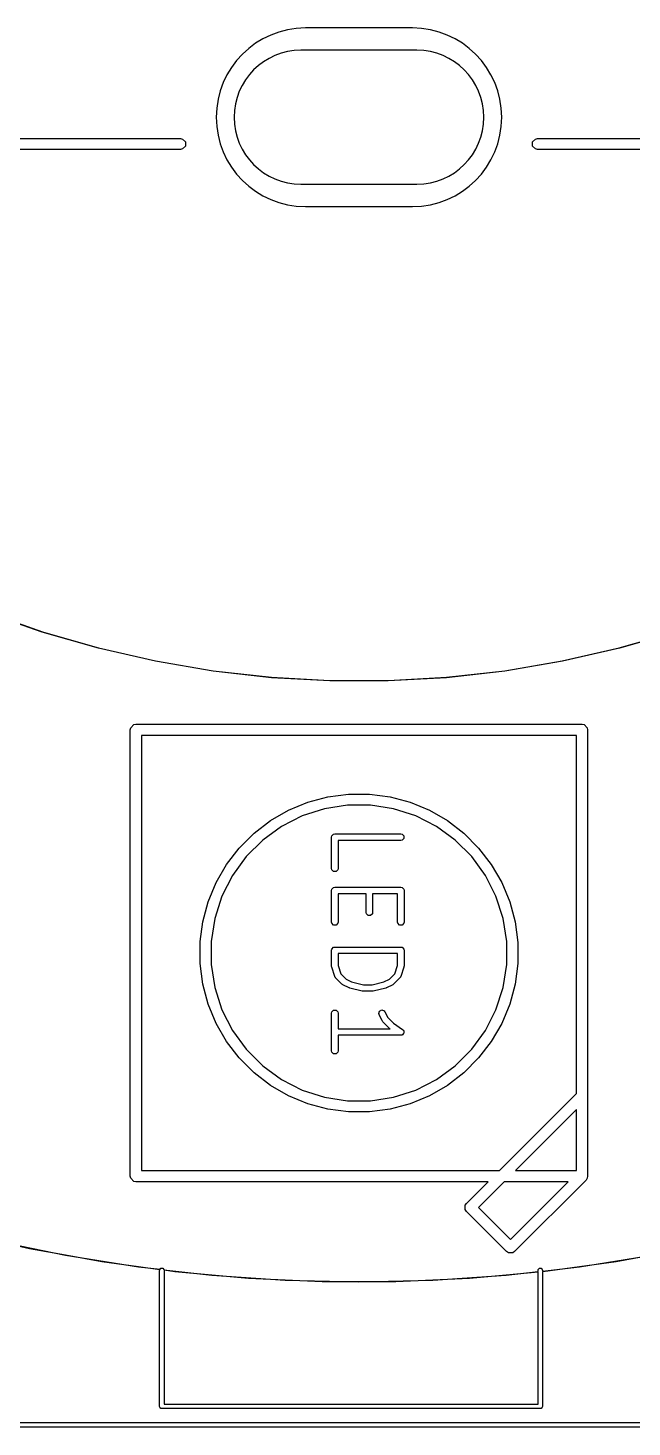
# Model space of a CAD drawing. Header units: inches. Extents: x 4.13 to 6.29, y -4.64 to -3.05.
# Drawn here: x 4.952 to 5.219, y -4.637 to -4.02 of the extents above; entities that cross this region are included whole.
import ezdxf

# ---------------------------------------------------------------- set-up
doc = ezdxf.new("R2010")
doc.units = ezdxf.units.IN
doc.header["$MEASUREMENT"] = 0
doc.layers.add('F.Silkscreen', color=41, linetype='CONTINUOUS', true_color=0xf2eda1)

msp = doc.modelspace()

# ---------------------------------------------------------------- linework, layer by layer
at = {"layer": 'F.Silkscreen', "linetype": 'CONTINUOUS'}
for p, q in [((5.12205, -4.01969), (5.0748, -4.01969)), ((5.12205, -4.01969), (5.0748, -4.01969)), ((5.12402, -4.02953), (5.07283, -4.02953)), ((4.86063, -4.0685), (5.01969, -4.0685)), ((5.01969, -4.0685), (5.02059, -4.06868)), ((5.02059, -4.06868), (5.02187, -4.06996)), ((5.02187, -4.07177), (5.02059, -4.07305)), ((5.02187, -4.06996), (5.02187, -4.07177)), ((5.17498, -4.06996), (5.17626, -4.06868)), ((5.17498, -4.07177), (5.17498, -4.06996)), ((5.17626, -4.07305), (5.17498, -4.07177)), ((5.17626, -4.06868), (5.17717, -4.0685)), ((5.17717, -4.0685), (5.33622, -4.0685)), ((5.01969, -4.07323), (4.85827, -4.07323)), ((5.02059, -4.07305), (5.01969, -4.07323)), ((5.17717, -4.07323), (5.17626, -4.07305)), ((5.33858, -4.07323), (5.17717, -4.07323)), ((5.07283, -4.08858), (5.12402, -4.08858)), ((5.0748, -4.09843), (5.12205, -4.09843)), ((5.0748, -4.09843), (5.12205, -4.09843)), ((4.95868, -4.28617), (4.93431, -4.27764)), ((4.93438, -4.27747), (4.95873, -4.28599)), ((4.98348, -4.29331), (4.95868, -4.28617)), ((4.95873, -4.28599), (4.98353, -4.29314)), ((5.21332, -4.29314), (5.23812, -4.28599)), ((5.23817, -4.28617), (5.21337, -4.29331)), ((5.00865, -4.29906), (4.98348, -4.29331)), ((4.98353, -4.29314), (5.00868, -4.29888)), ((5.18817, -4.29888), (5.21332, -4.29314)), ((5.21337, -4.29331), (5.1882, -4.29906)), ((5.0341, -4.30338), (5.00865, -4.29906)), ((5.00868, -4.29888), (5.03412, -4.3032)), ((5.16273, -4.3032), (5.18817, -4.29888)), ((5.1882, -4.29906), (5.16275, -4.30338)), ((5.05975, -4.30627), (5.0341, -4.30338)), ((5.03412, -4.3032), (5.05976, -4.30609)), ((5.08552, -4.30772), (5.05975, -4.30627)), ((5.05976, -4.30609), (5.08552, -4.30754)), ((5.08552, -4.30754), (5.11133, -4.30754)), ((5.11133, -4.30754), (5.13709, -4.30609)), ((5.1371, -4.30627), (5.11133, -4.30772)), ((5.13709, -4.30609), (5.16273, -4.3032)), ((5.16275, -4.30338), (5.1371, -4.30627)), ((5.11133, -4.30772), (5.08552, -4.30772)), ((4.9975, -4.32929), (4.99769, -4.32833)), ((4.9975, -4.52614), (4.9975, -4.32929)), ((4.99769, -4.32833), (4.99904, -4.32698)), ((4.99904, -4.32698), (5, -4.32679)), ((5, -4.32679), (5.19685, -4.32679)), ((5.0025, -4.33179), (5.0025, -4.52364)), ((5.19435, -4.33179), (5.0025, -4.33179)), ((5.19435, -4.48967), (5.19435, -4.33179)), ((5.19685, -4.32679), (5.19781, -4.32698)), ((5.19781, -4.32698), (5.19916, -4.32833)), ((5.19916, -4.32833), (5.19935, -4.32929)), ((5.19935, -4.32929), (5.19935, -4.49071)), ((5.06736, -4.36472), (5.07585, -4.36121)), ((5.07585, -4.36121), (5.08472, -4.35883)), ((5.09329, -4.36248), (5.08315, -4.36409)), ((5.08472, -4.35883), (5.09383, -4.35763)), ((5.10356, -4.36248), (5.09329, -4.36248)), ((5.09383, -4.35763), (5.10302, -4.35763)), ((5.10302, -4.35763), (5.11213, -4.35883)), ((5.1137, -4.36409), (5.10356, -4.36248)), ((5.11213, -4.35883), (5.121, -4.36121)), ((5.121, -4.36121), (5.12949, -4.36472)), ((5.0594, -4.36932), (5.06736, -4.36472)), ((5.07338, -4.36726), (5.06423, -4.37192)), ((5.08315, -4.36409), (5.07338, -4.36726)), ((5.12347, -4.36726), (5.1137, -4.36409)), ((5.13262, -4.37192), (5.12347, -4.36726)), ((5.12949, -4.36472), (5.13745, -4.36932)), ((5.04562, -4.38141), (5.05212, -4.37491)), ((5.05212, -4.37491), (5.0594, -4.36932)), ((5.06423, -4.37192), (5.05593, -4.37796)), ((5.08642, -4.37606), (5.0872, -4.37528)), ((5.0872, -4.37528), (5.08775, -4.37517)), ((5.08775, -4.37517), (5.11687, -4.37517)), ((5.11687, -4.37517), (5.11742, -4.37528)), ((5.11742, -4.37528), (5.1182, -4.37606)), ((5.14092, -4.37796), (5.13262, -4.37192)), ((5.13745, -4.36932), (5.14473, -4.37491)), ((5.14473, -4.37491), (5.15123, -4.38141)), ((5.04003, -4.3887), (5.04562, -4.38141)), ((5.05593, -4.37796), (5.04867, -4.38522)), ((5.08631, -4.37661), (5.08642, -4.37606)), ((5.08631, -4.39048), (5.08631, -4.37661)), ((5.11687, -4.37805), (5.08919, -4.37805)), ((5.08919, -4.37805), (5.08919, -4.39048)), ((5.11742, -4.37794), (5.11687, -4.37805)), ((5.1182, -4.37716), (5.11742, -4.37794)), ((5.1182, -4.37606), (5.1182, -4.37716)), ((5.14818, -4.38522), (5.14092, -4.37796)), ((5.15123, -4.38141), (5.15682, -4.3887)), ((5.04867, -4.38522), (5.04263, -4.39353)), ((5.15422, -4.39353), (5.14818, -4.38522)), ((5.03543, -4.39665), (5.04003, -4.3887)), ((5.04263, -4.39353), (5.03797, -4.40268)), ((5.08642, -4.39103), (5.08631, -4.39048)), ((5.0872, -4.39181), (5.08642, -4.39103)), ((5.0883, -4.39181), (5.0872, -4.39181)), ((5.08908, -4.39103), (5.0883, -4.39181)), ((5.08919, -4.39048), (5.08908, -4.39103)), ((5.15888, -4.40268), (5.15422, -4.39353)), ((5.15682, -4.3887), (5.16142, -4.39665)), ((5.03192, -4.40514), (5.03543, -4.39665)), ((5.08631, -4.40019), (5.08642, -4.39963)), ((5.08642, -4.39963), (5.0872, -4.39885)), ((5.0872, -4.39885), (5.08775, -4.39875)), ((5.08775, -4.39875), (5.11687, -4.39875)), ((5.11687, -4.39875), (5.11742, -4.39885)), ((5.11742, -4.39885), (5.1182, -4.39963)), ((5.1182, -4.39963), (5.11831, -4.40019)), ((5.16142, -4.39665), (5.16493, -4.40514)), ((5.02954, -4.41401), (5.03192, -4.40514)), ((5.03797, -4.40268), (5.0348, -4.41244)), ((5.08631, -4.41405), (5.08631, -4.40019)), ((5.10157, -4.40163), (5.08919, -4.40163)), ((5.08919, -4.40163), (5.08919, -4.41405)), ((5.10157, -4.40989), (5.10157, -4.40163)), ((5.11543, -4.40163), (5.10445, -4.40163)), ((5.10445, -4.40163), (5.10445, -4.40989)), ((5.11543, -4.41405), (5.11543, -4.40163)), ((5.11831, -4.40019), (5.11831, -4.41405)), ((5.16205, -4.41244), (5.15888, -4.40268)), ((5.16493, -4.40514), (5.16731, -4.41401)), ((5.0348, -4.41244), (5.03319, -4.42258)), ((5.10168, -4.41044), (5.10157, -4.40989)), ((5.10246, -4.41122), (5.10168, -4.41044)), ((5.10356, -4.41122), (5.10246, -4.41122)), ((5.10434, -4.41044), (5.10356, -4.41122)), ((5.10445, -4.40989), (5.10434, -4.41044)), ((5.16366, -4.42258), (5.16205, -4.41244)), ((5.02841, -4.42258), (5.02954, -4.41401)), ((5.08642, -4.4146), (5.08631, -4.41405)), ((5.0872, -4.41538), (5.08642, -4.4146)), ((5.0883, -4.41538), (5.0872, -4.41538)), ((5.08908, -4.4146), (5.0883, -4.41538)), ((5.08919, -4.41405), (5.08908, -4.4146)), ((5.11554, -4.4146), (5.11543, -4.41405)), ((5.11632, -4.41538), (5.11554, -4.4146)), ((5.11742, -4.41538), (5.11632, -4.41538)), ((5.1182, -4.4146), (5.11742, -4.41538)), ((5.11831, -4.41405), (5.1182, -4.4146)), ((5.16731, -4.41401), (5.16851, -4.42312)), ((5.02834, -4.42312), (5.02841, -4.42258)), ((5.02834, -4.43231), (5.02834, -4.42312)), ((5.03319, -4.42258), (5.03319, -4.43285)), ((5.16366, -4.43285), (5.16366, -4.42258)), ((5.16851, -4.42312), (5.16851, -4.43231)), ((5.08631, -4.42653), (5.08642, -4.42598)), ((5.08631, -4.43347), (5.08631, -4.42653)), ((5.08642, -4.42598), (5.0872, -4.4252)), ((5.0872, -4.4252), (5.08775, -4.42509)), ((5.08775, -4.42509), (5.11687, -4.42509)), ((5.11543, -4.42797), (5.08919, -4.42797)), ((5.08919, -4.42797), (5.08919, -4.43323)), ((5.11543, -4.43323), (5.11543, -4.42797)), ((5.11687, -4.42509), (5.11742, -4.4252)), ((5.11742, -4.4252), (5.1182, -4.42598)), ((5.1182, -4.42598), (5.11831, -4.42653)), ((5.11831, -4.42653), (5.11831, -4.43347)), ((5.02954, -4.44142), (5.02834, -4.43231)), ((5.03319, -4.43285), (5.0348, -4.44299)), ((5.08636, -4.43369), (5.08631, -4.43347)), ((5.08639, -4.43392), (5.08636, -4.43369)), ((5.08777, -4.43808), (5.08639, -4.43392)), ((5.08919, -4.43323), (5.0904, -4.43685)), ((5.0904, -4.43685), (5.09277, -4.43921)), ((5.11186, -4.43921), (5.11423, -4.43685)), ((5.11423, -4.43685), (5.11543, -4.43323)), ((5.11824, -4.43392), (5.11685, -4.43808)), ((5.11827, -4.43369), (5.11824, -4.43392)), ((5.11831, -4.43347), (5.11827, -4.43369)), ((5.16205, -4.44299), (5.16366, -4.43285)), ((5.16851, -4.43231), (5.16731, -4.44142)), ((5.03192, -4.45029), (5.02954, -4.44142)), ((5.0348, -4.44299), (5.03797, -4.45276)), ((5.08781, -4.43814), (5.08777, -4.43808)), ((5.08781, -4.43818), (5.08781, -4.43814)), ((5.08794, -4.43837), (5.08781, -4.43818)), ((5.08805, -4.43857), (5.08794, -4.43837)), ((5.08808, -4.43858), (5.08805, -4.43857)), ((5.08812, -4.43864), (5.08808, -4.43858)), ((5.0909, -4.44142), (5.08812, -4.43864)), ((5.09109, -4.44154), (5.0909, -4.44142)), ((5.09127, -4.44169), (5.09109, -4.44154)), ((5.09404, -4.44307), (5.09127, -4.44169)), ((5.09277, -4.43921), (5.09519, -4.44043)), ((5.09419, -4.44311), (5.09404, -4.44307)), ((5.09434, -4.44318), (5.09419, -4.44311)), ((5.09988, -4.44457), (5.09434, -4.44318)), ((5.09519, -4.44043), (5.10041, -4.44173)), ((5.10041, -4.44173), (5.10422, -4.44173)), ((5.10422, -4.44173), (5.10944, -4.44043)), ((5.11029, -4.44318), (5.10474, -4.44457)), ((5.10944, -4.44043), (5.11186, -4.43921)), ((5.11043, -4.44311), (5.11029, -4.44318)), ((5.11058, -4.44307), (5.11043, -4.44311)), ((5.11336, -4.44169), (5.11058, -4.44307)), ((5.11354, -4.44154), (5.11336, -4.44169)), ((5.11373, -4.44142), (5.11354, -4.44154)), ((5.1165, -4.43864), (5.11373, -4.44142)), ((5.11654, -4.43858), (5.1165, -4.43864)), ((5.11657, -4.43857), (5.11654, -4.43858)), ((5.11669, -4.43837), (5.11657, -4.43857)), ((5.11682, -4.43818), (5.11669, -4.43837)), ((5.11685, -4.43808), (5.11682, -4.43814)), ((5.11682, -4.43814), (5.11682, -4.43818)), ((5.15888, -4.45276), (5.16205, -4.44299)), ((5.16731, -4.44142), (5.16493, -4.45029)), ((5.10006, -4.44458), (5.09988, -4.44457)), ((5.10023, -4.44461), (5.10006, -4.44458)), ((5.10439, -4.44461), (5.10023, -4.44461)), ((5.10457, -4.44458), (5.10439, -4.44461)), ((5.10474, -4.44457), (5.10457, -4.44458)), ((5.03543, -4.45878), (5.03192, -4.45029)), ((5.03797, -4.45276), (5.04263, -4.46191)), ((5.08631, -4.45427), (5.08642, -4.45371)), ((5.08631, -4.47091), (5.08631, -4.45427)), ((5.08642, -4.45371), (5.0872, -4.45293)), ((5.0872, -4.45293), (5.0883, -4.45293)), ((5.0883, -4.45293), (5.08908, -4.45371)), ((5.08908, -4.45371), (5.08919, -4.45427)), ((5.08919, -4.45427), (5.08919, -4.46115)), ((5.10712, -4.45437), (5.10747, -4.45332)), ((5.10727, -4.45491), (5.10712, -4.45437)), ((5.10865, -4.45768), (5.10727, -4.45491)), ((5.10747, -4.45332), (5.10845, -4.45283)), ((5.10845, -4.45283), (5.1095, -4.45318)), ((5.1095, -4.45318), (5.10984, -4.45362)), ((5.10984, -4.45362), (5.11112, -4.45619)), ((5.15422, -4.46191), (5.15888, -4.45276)), ((5.16493, -4.45029), (5.16142, -4.45878)), ((5.04003, -4.46674), (5.03543, -4.45878)), ((5.08919, -4.46115), (5.11212, -4.46115)), ((5.10879, -4.45786), (5.10865, -4.45768)), ((5.10892, -4.45806), (5.10879, -4.45786)), ((5.1117, -4.46083), (5.10892, -4.45806)), ((5.11112, -4.45619), (5.11363, -4.45869)), ((5.11181, -4.46091), (5.1117, -4.46083)), ((5.11191, -4.46101), (5.11181, -4.46091)), ((5.11212, -4.46115), (5.11191, -4.46101)), ((5.11363, -4.45869), (5.11767, -4.46139)), ((5.11767, -4.46139), (5.11807, -4.46178)), ((5.11807, -4.46178), (5.1181, -4.46193)), ((5.16142, -4.45878), (5.15682, -4.46674)), ((5.04562, -4.47403), (5.04003, -4.46674)), ((5.04263, -4.46191), (5.04867, -4.47021)), ((5.11687, -4.46403), (5.08919, -4.46403)), ((5.08919, -4.46403), (5.08919, -4.47091)), ((5.11742, -4.46392), (5.11687, -4.46403)), ((5.11753, -4.46381), (5.11742, -4.46392)), ((5.11767, -4.46378), (5.11753, -4.46381)), ((5.11791, -4.46343), (5.11767, -4.46378)), ((5.1182, -4.46314), (5.11791, -4.46343)), ((5.1181, -4.46193), (5.1182, -4.46203)), ((5.1182, -4.46203), (5.1182, -4.46245)), ((5.1182, -4.46245), (5.11829, -4.46286)), ((5.11829, -4.46286), (5.1182, -4.46299)), ((5.1182, -4.46299), (5.1182, -4.46314)), ((5.14818, -4.47021), (5.15422, -4.46191)), ((5.15682, -4.46674), (5.15123, -4.47403)), ((5.05212, -4.48052), (5.04562, -4.47403)), ((5.04867, -4.47021), (5.05593, -4.47747)), ((5.08642, -4.47146), (5.08631, -4.47091)), ((5.0872, -4.47224), (5.08642, -4.47146)), ((5.0883, -4.47224), (5.0872, -4.47224)), ((5.08908, -4.47146), (5.0883, -4.47224)), ((5.08919, -4.47091), (5.08908, -4.47146)), ((5.14092, -4.47747), (5.14818, -4.47021)), ((5.15123, -4.47403), (5.14473, -4.48052)), ((5.05593, -4.47747), (5.06423, -4.48351)), ((5.13262, -4.48351), (5.14092, -4.47747)), ((5.0594, -4.48611), (5.05212, -4.48052)), ((5.06736, -4.49071), (5.0594, -4.48611)), ((5.06423, -4.48351), (5.07338, -4.48817)), ((5.12347, -4.48817), (5.13262, -4.48351)), ((5.13745, -4.48611), (5.12949, -4.49071)), ((5.14473, -4.48052), (5.13745, -4.48611)), ((5.07585, -4.49422), (5.06736, -4.49071)), ((5.07338, -4.48817), (5.08315, -4.49134)), ((5.08315, -4.49134), (5.09329, -4.49295)), ((5.10356, -4.49295), (5.1137, -4.49134)), ((5.1137, -4.49134), (5.12347, -4.48817)), ((5.12949, -4.49071), (5.121, -4.49422)), ((5.16038, -4.52364), (5.19435, -4.48967)), ((5.19935, -4.49071), (5.19935, -4.52614)), ((5.08472, -4.4966), (5.07585, -4.49422)), ((5.09383, -4.4978), (5.08472, -4.4966)), ((5.09329, -4.49295), (5.10356, -4.49295)), ((5.10302, -4.4978), (5.09383, -4.4978)), ((5.11213, -4.4966), (5.10302, -4.4978)), ((5.121, -4.49422), (5.11213, -4.4966)), ((5.19435, -4.49674), (5.16745, -4.52364)), ((5.19435, -4.52364), (5.19435, -4.49674)), ((4.99769, -4.5271), (4.9975, -4.52614)), ((4.99904, -4.52845), (4.99769, -4.5271)), ((5, -4.52864), (4.99904, -4.52845)), ((5.15538, -4.52864), (5, -4.52864)), ((5.0025, -4.52364), (5.16038, -4.52364)), ((5.14587, -4.53815), (5.15538, -4.52864)), ((5.16245, -4.52864), (5.15117, -4.53992)), ((5.19081, -4.52864), (5.16245, -4.52864)), ((5.16535, -4.5541), (5.19081, -4.52864)), ((5.19862, -4.52791), (5.16712, -4.55941)), ((5.16745, -4.52364), (5.19435, -4.52364)), ((5.19916, -4.5271), (5.19862, -4.52791)), ((5.19935, -4.52614), (5.19916, -4.5271)), ((5.14533, -4.53896), (5.14587, -4.53815)), ((5.14533, -4.54088), (5.14533, -4.53896)), ((5.14587, -4.54169), (5.14533, -4.54088)), ((5.16359, -4.55941), (5.14587, -4.54169)), ((5.15117, -4.53992), (5.16535, -4.5541)), ((4.95296, -4.55816), (4.9371, -4.55454)), ((4.9371, -4.55454), (4.96897, -4.56106)), ((4.96897, -4.56106), (4.95296, -4.55816)), ((5.1644, -4.55995), (5.16359, -4.55941)), ((5.16631, -4.55995), (5.1644, -4.55995)), ((5.1644, -4.55995), (5.1644, -4.55995)), ((5.16712, -4.55941), (5.16631, -4.55995)), ((4.96897, -4.56107), (4.96897, -4.56106)), ((4.96897, -4.56106), (4.96897, -4.56107)), ((4.98498, -4.56397), (4.96897, -4.56107)), ((4.96897, -4.56107), (5.0011, -4.56615)), ((4.96897, -4.56107), (4.96897, -4.56107)), ((5.0011, -4.56615), (4.98498, -4.56397)), ((5.00111, -4.56616), (5.0011, -4.56615)), ((5.0011, -4.56615), (5.00111, -4.56616)), ((5.0105, -4.56743), (5.00111, -4.56616)), ((5.00111, -4.56616), (5.01063, -4.56723)), ((5.00111, -4.56616), (5.00111, -4.56616)), ((5.17941, -4.568), (5.19574, -4.56616)), ((5.19574, -4.56616), (5.17962, -4.56834)), ((5.19574, -4.56616), (5.19575, -4.56615)), ((5.19575, -4.56615), (5.19574, -4.56616)), ((5.19574, -4.56616), (5.19574, -4.56616)), ((5.19575, -4.56615), (5.22788, -4.56107)), ((5.21187, -4.56397), (5.19575, -4.56615)), ((5.22788, -4.56107), (5.21187, -4.56397)), ((5.01044, -4.56772), (5.0105, -4.56743)), ((5.01044, -4.62772), (5.01044, -4.56772)), ((5.01063, -4.56723), (5.01105, -4.56681)), ((5.01105, -4.56681), (5.0118, -4.56681)), ((5.0118, -4.56681), (5.01233, -4.56734)), ((5.01233, -4.56734), (5.01235, -4.56742)), ((5.01235, -4.56742), (5.03343, -4.5698)), ((5.01723, -4.56834), (5.0124, -4.56769)), ((5.0124, -4.56769), (5.01241, -4.56772)), ((5.01241, -4.56772), (5.01241, -4.62673)), ((5.03343, -4.5698), (5.01723, -4.56834)), ((5.03344, -4.5698), (5.03343, -4.5698)), ((5.03343, -4.5698), (5.03344, -4.5698)), ((5.04964, -4.57126), (5.03344, -4.5698)), ((5.03344, -4.5698), (5.06589, -4.57199)), ((5.03344, -4.5698), (5.03344, -4.5698)), ((5.06589, -4.57199), (5.04964, -4.57126)), ((5.0659, -4.57199), (5.06589, -4.57199)), ((5.06589, -4.57199), (5.0659, -4.57199)), ((5.08215, -4.57272), (5.0659, -4.57199)), ((5.0659, -4.57199), (5.09842, -4.57272)), ((5.0659, -4.57199), (5.0659, -4.57199)), ((5.09842, -4.57272), (5.08215, -4.57272)), ((5.09843, -4.57272), (5.09842, -4.57272)), ((5.09842, -4.57272), (5.09843, -4.57272)), ((5.09843, -4.57272), (5.13095, -4.57199)), ((5.09843, -4.57272), (5.09843, -4.57272)), ((5.09843, -4.57272), (5.09843, -4.57272)), ((5.1147, -4.57272), (5.09843, -4.57272)), ((5.13095, -4.57199), (5.1147, -4.57272)), ((5.13095, -4.57199), (5.13095, -4.57199)), ((5.13095, -4.57199), (5.13096, -4.57199)), ((5.13096, -4.57199), (5.13095, -4.57199)), ((5.13096, -4.57199), (5.16341, -4.5698)), ((5.14721, -4.57126), (5.13096, -4.57199)), ((5.16341, -4.5698), (5.14721, -4.57126)), ((5.16341, -4.5698), (5.16341, -4.5698)), ((5.16341, -4.5698), (5.16342, -4.5698)), ((5.16342, -4.5698), (5.16341, -4.5698)), ((5.16342, -4.5698), (5.17744, -4.56822)), ((5.17744, -4.56854), (5.16342, -4.5698)), ((5.17744, -4.56772), (5.17752, -4.56734)), ((5.17744, -4.56822), (5.17744, -4.56772)), ((5.17744, -4.62673), (5.17744, -4.56854)), ((5.17752, -4.56734), (5.17805, -4.56681)), ((5.17805, -4.56681), (5.1788, -4.56681)), ((5.1788, -4.56681), (5.17933, -4.56734)), ((5.17933, -4.56734), (5.17941, -4.56772)), ((5.17941, -4.56772), (5.17941, -4.568)), ((5.17962, -4.56834), (5.17941, -4.56836)), ((5.17941, -4.56836), (5.17941, -4.62772)), ((5.01052, -4.62809), (5.01044, -4.62772)), ((5.01105, -4.62863), (5.01052, -4.62809)), ((5.01241, -4.62673), (5.17744, -4.62673)), ((5.17933, -4.62809), (5.1788, -4.62863)), ((5.17941, -4.62772), (5.17933, -4.62809)), ((5.01143, -4.6287), (5.01105, -4.62863)), ((5.17843, -4.6287), (5.01143, -4.6287)), ((5.1788, -4.62863), (5.17843, -4.6287)), ((6.28937, -4.63681), (4.13386, -4.63681)), ((4.13484, -4.63484), (6.28839, -4.63484))]:
    msp.add_line(p, q, dxfattribs=at)
at = {"layer": 'F.Silkscreen'}
for centre, radius, start, end in [((5.0748, -4.05906), 0.03937, 90, 270), ((5.0748, -4.05906), 0.03937, 90, 270), ((5.12205, -4.05906), 0.03937, -90, 90), ((5.12205, -4.05906), 0.03937, -90, 90), ((5.07283, -4.05906), 0.02953, 90, 270), ((5.12402, -4.05906), 0.02953, -90, 90)]:
    msp.add_arc(centre, radius, start, end, dxfattribs=at)

doc.saveas('drawing.dxf')
